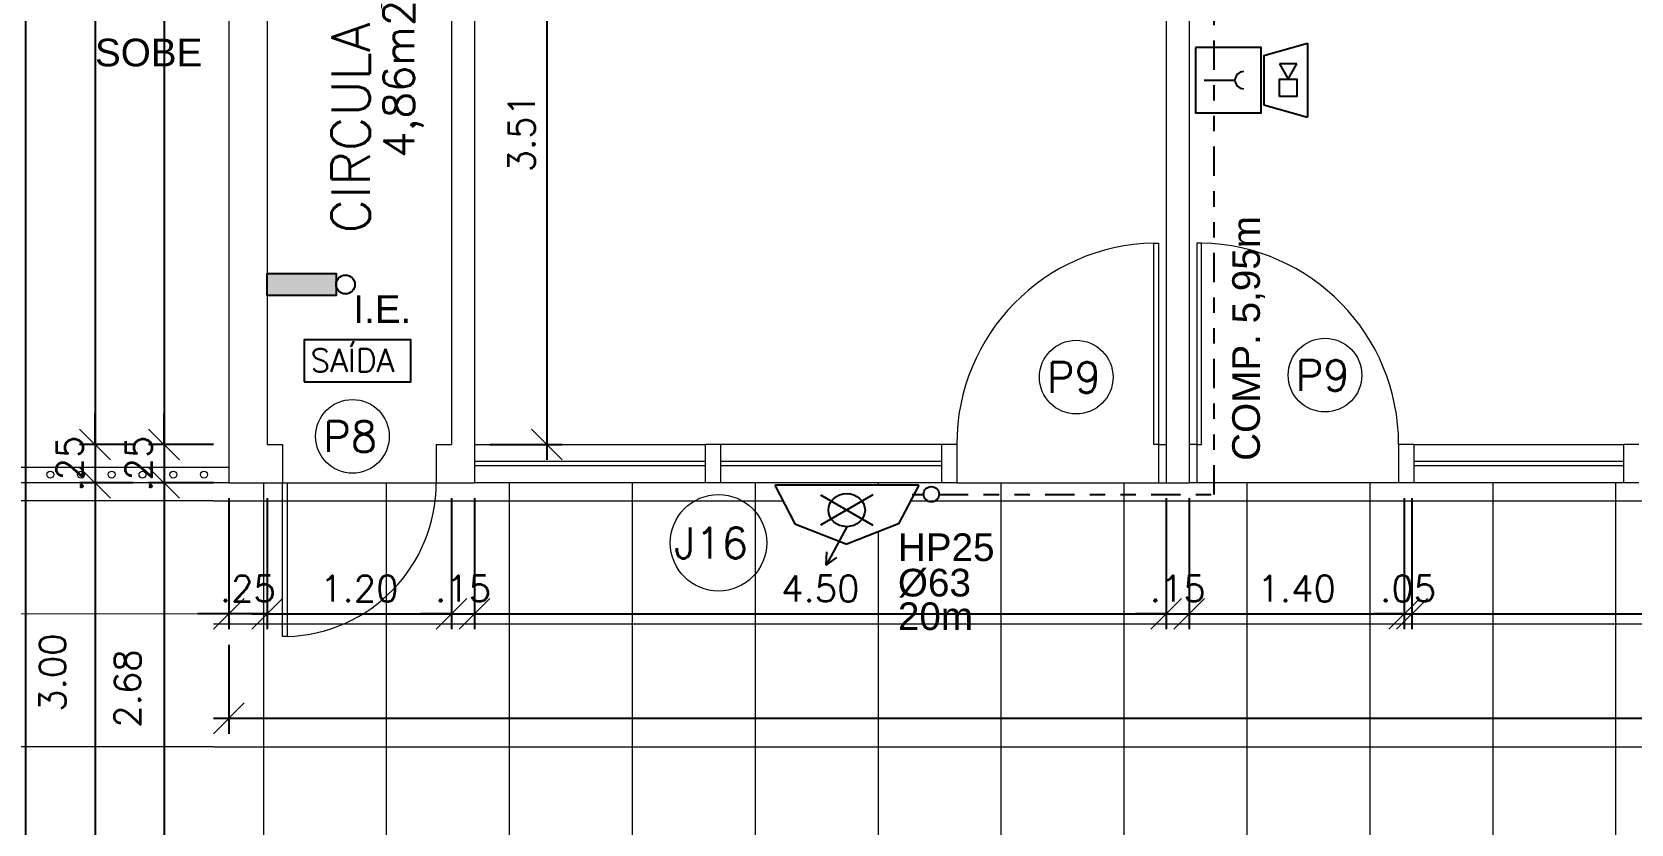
# Model space of a CAD drawing. Header units: millimetres. Extents: x 521 to 1055, y 261 to 520.
# Drawn here: x 530.49 to 540.9, y 487.5 to 492.65 of the extents above; entities that cross this region are included whole.
import ezdxf
from ezdxf.enums import TextEntityAlignment as Align

# ---------------------------------------------------------------- set-up
doc = ezdxf.new("R2010")
doc.units = ezdxf.units.MM
doc.linetypes.add('CONTINU', pattern=[0])
doc.linetypes.add('DIVIDE2', pattern=[15.875, 6.35, -3.175, 0, -3.175, 0, -3.175])
doc.layers.add('0.1', color=8, linetype='Continuous', lineweight=13)
doc.layers.add('ppci', color=8, linetype='Continuous')
doc.styles.add('ROMANS', font='romans')
doc.styles.get("Standard").update_dxf_attribs({"font": 'romans.shx'})
doc.styles.add('STYLE1', font='sanss___.ttf')
doc.dimstyles.new('Fares Eng - 50', dxfattribs={"dimscale": 2, "dimtxt": 0.085, "dimasz": 0.1, "dimexe": 0.05, "dimexo": 0.05, "dimgap": 0.04, "dimtad": 1, "dimzin": 4, "dimdsep": 46, "dimtxsty": 'ROMANS', "dimblk1": 'OBLIQUE', "dimblk2": 'OBLIQUE', "dimsah": 1, "dimcen": 0.05, "dimdle": 0.05, "dimclrd": 8, "dimclre": 8, "dimclrt": 8, "dimaunit": 1, "dimadec": 0, "dimazin": 0, "dimtfac": 1, "dimtix": 1, "dimtmove": 2, "dimatfit": 0, "dimldrblk": 'OPEN90', "dimfxl": 1, "dimtolj": 1, "dimtzin": 0, "dimarcsym": 0})

# ---------------------------------------------------------------- blocks, each defined once
blk = doc.blocks.new('ÁREA')
for p in [(0.00005, 0.003762), (0, 0)]:
    blk.add_attdef('COMPARTIMENTO', text='', height=0.0025).set_placement(p, align=Align.CENTER)
at = {"color": 1}
for p in [(-0.00005, -0.003762), (-0.000099, -0.007523)]:
    blk.add_attdef('ÁREA', text='', height=0.002, dxfattribs=at).set_placement(p, align=Align.CENTER)
blk = doc.blocks.new('_OBLIQUE')
at = {"color": 0, "linetype": 'ByBlock'}
blk.add_line((-0.5, -0.5), (0.5, 0.5), dxfattribs=at)
blk = doc.blocks.new('*D2536')
at = {"layer": '0.1', "color": 8, "linetype": 'CONTINU', "lineweight": -2, "transparency": 16777216}
for p, q in [((532.023, 489.617), (532.023, 488.764)), ((533.223, 489.617), (533.223, 488.764)), ((531.923, 488.864), (533.323, 488.864))]:
    blk.add_line(p, q, dxfattribs=at)
at = {"layer": 'DEFPOINTS', "color": 0, "linetype": 'CONTINU', "lineweight": -2, "transparency": 16777216}
for p in [(532.023, 489.717), (533.223, 489.717), (533.223, 488.864)]:
    blk.add_point(p, dxfattribs=at)
at = {"layer": '0.1', "color": 8, "linetype": 'CONTINU', "lineweight": -2, "transparency": 16777216, "xscale": 0.2, "yscale": 0.2, "zscale": 0.2, "rotation": 180}
blk.add_blockref('_OBLIQUE', (532.023, 488.864), dxfattribs=at)
at = {"layer": '0.1', "color": 8, "linetype": 'CONTINU', "lineweight": -2, "transparency": 16777216, "xscale": 0.2, "yscale": 0.2, "zscale": 0.2}
blk.add_blockref('_OBLIQUE', (533.223, 488.864), dxfattribs=at)
at = {"layer": '0.1', "color": 8, "linetype": 'CONTINU', "transparency": 16777216, "insert": (532.623, 489.029), "char_height": 0.17, "attachment_point": 5, "style": 'ROMANS'}
blk.add_mtext('\\A1;1.20', dxfattribs=at)
blk = doc.blocks.new('_Open90')
at = {"color": 0, "linetype": 'ByBlock', "lineweight": -2}
for p, q in [((0, 0), (-1, 0)), ((-0.5, 0.5), (0, 0)), ((0, 0), (-0.5, -0.5))]:
    blk.add_line(p, q, dxfattribs=at)
blk = doc.blocks.new('*D2740')
at = {"layer": '0.1', "color": 8, "linetype": 'CONTINU', "lineweight": -2, "transparency": 16777216}
for p, q in [((531.773, 489.617), (531.773, 488.764)), ((532.023, 489.617), (532.023, 488.764)), ((531.773, 488.864), (531.573, 488.864)), ((532.023, 488.864), (531.773, 488.864)), ((532.023, 488.864), (532.223, 488.864))]:
    blk.add_line(p, q, dxfattribs=at)
at = {"layer": 'DEFPOINTS', "color": 0, "linetype": 'CONTINU', "lineweight": -2, "transparency": 16777216}
for p in [(531.773, 489.717), (532.023, 489.717), (531.773, 488.864)]:
    blk.add_point(p, dxfattribs=at)
at = {"layer": '0.1', "color": 8, "linetype": 'CONTINU', "lineweight": -2, "transparency": 16777216, "xscale": 0.2, "yscale": 0.2, "zscale": 0.2}
blk.add_blockref('_OBLIQUE', (531.773, 488.864), dxfattribs=at)
at = {"layer": '0.1', "color": 8, "linetype": 'CONTINU', "lineweight": -2, "transparency": 16777216, "xscale": 0.2, "yscale": 0.2, "zscale": 0.2, "rotation": 180}
blk.add_blockref('_OBLIQUE', (532.023, 488.864), dxfattribs=at)
at = {"layer": '0.1', "color": 8, "linetype": 'CONTINU', "transparency": 16777216, "insert": (531.898, 489.029), "char_height": 0.17, "attachment_point": 5, "style": 'ROMANS'}
blk.add_mtext('\\A1;.25', dxfattribs=at)
blk = doc.blocks.new('*D2741')
at = {"layer": '0.1', "color": 8, "linetype": 'CONTINU', "lineweight": -2, "transparency": 16777216}
for p, q in [((533.223, 489.617), (533.223, 488.764)), ((533.373, 489.617), (533.373, 488.764)), ((533.223, 488.864), (533.023, 488.864)), ((533.223, 488.864), (533.373, 488.864)), ((533.373, 488.864), (533.573, 488.864))]:
    blk.add_line(p, q, dxfattribs=at)
at = {"layer": 'DEFPOINTS', "color": 0, "linetype": 'CONTINU', "lineweight": -2, "transparency": 16777216}
for p in [(533.223, 489.717), (533.373, 489.717), (533.373, 488.864)]:
    blk.add_point(p, dxfattribs=at)
at = {"layer": '0.1', "color": 8, "linetype": 'CONTINU', "lineweight": -2, "transparency": 16777216, "xscale": 0.2, "yscale": 0.2, "zscale": 0.2}
blk.add_blockref('_OBLIQUE', (533.223, 488.864), dxfattribs=at)
at = {"layer": '0.1', "color": 8, "linetype": 'CONTINU', "lineweight": -2, "transparency": 16777216, "xscale": 0.2, "yscale": 0.2, "zscale": 0.2, "rotation": 180}
blk.add_blockref('_OBLIQUE', (533.373, 488.864), dxfattribs=at)
at = {"layer": '0.1', "color": 8, "linetype": 'CONTINU', "transparency": 16777216, "insert": (533.298, 489.029), "char_height": 0.17, "attachment_point": 5, "style": 'ROMANS'}
blk.add_mtext('\\A1;.15', dxfattribs=at)
blk = doc.blocks.new('*D2742')
at = {"layer": '0.1', "color": 8, "linetype": 'CONTINU', "lineweight": -2, "transparency": 16777216}
for p, q in [((533.373, 489.617), (533.373, 488.764)), ((537.873, 489.617), (537.873, 488.764)), ((533.273, 488.864), (537.973, 488.864))]:
    blk.add_line(p, q, dxfattribs=at)
at = {"layer": 'DEFPOINTS', "color": 0, "linetype": 'CONTINU', "lineweight": -2, "transparency": 16777216}
for p in [(533.373, 489.717), (537.873, 489.717), (537.873, 488.864)]:
    blk.add_point(p, dxfattribs=at)
at = {"layer": '0.1', "color": 8, "linetype": 'CONTINU', "lineweight": -2, "transparency": 16777216, "xscale": 0.2, "yscale": 0.2, "zscale": 0.2, "rotation": 180}
blk.add_blockref('_OBLIQUE', (533.373, 488.864), dxfattribs=at)
at = {"layer": '0.1', "color": 8, "linetype": 'CONTINU', "lineweight": -2, "transparency": 16777216, "xscale": 0.2, "yscale": 0.2, "zscale": 0.2}
blk.add_blockref('_OBLIQUE', (537.873, 488.864), dxfattribs=at)
at = {"layer": '0.1', "color": 8, "linetype": 'CONTINU', "transparency": 16777216, "insert": (535.623, 489.029), "char_height": 0.17, "attachment_point": 5, "style": 'ROMANS'}
blk.add_mtext('\\A1;4.50', dxfattribs=at)
blk = doc.blocks.new('*D2743')
at = {"layer": '0.1', "color": 8, "linetype": 'CONTINU', "lineweight": -2, "transparency": 16777216}
for p, q in [((537.873, 489.617), (537.873, 488.764)), ((538.023, 489.617), (538.023, 488.764)), ((537.873, 488.864), (537.673, 488.864)), ((537.873, 488.864), (538.023, 488.864)), ((538.023, 488.864), (538.223, 488.864))]:
    blk.add_line(p, q, dxfattribs=at)
at = {"layer": 'DEFPOINTS', "color": 0, "linetype": 'CONTINU', "lineweight": -2, "transparency": 16777216}
for p in [(537.873, 489.717), (538.023, 489.717), (538.023, 488.864)]:
    blk.add_point(p, dxfattribs=at)
at = {"layer": '0.1', "color": 8, "linetype": 'CONTINU', "lineweight": -2, "transparency": 16777216, "xscale": 0.2, "yscale": 0.2, "zscale": 0.2}
blk.add_blockref('_OBLIQUE', (537.873, 488.864), dxfattribs=at)
at = {"layer": '0.1', "color": 8, "linetype": 'CONTINU', "lineweight": -2, "transparency": 16777216, "xscale": 0.2, "yscale": 0.2, "zscale": 0.2, "rotation": 180}
blk.add_blockref('_OBLIQUE', (538.023, 488.864), dxfattribs=at)
at = {"layer": '0.1', "color": 8, "linetype": 'CONTINU', "transparency": 16777216, "insert": (537.948, 489.029), "char_height": 0.17, "attachment_point": 5, "style": 'ROMANS'}
blk.add_mtext('\\A1;.15', dxfattribs=at)
blk = doc.blocks.new('*D2744')
at = {"layer": '0.1', "color": 8, "linetype": 'CONTINU', "lineweight": -2, "transparency": 16777216}
for p, q in [((538.023, 489.617), (538.023, 488.764)), ((539.423, 489.617), (539.423, 488.764)), ((537.923, 488.864), (539.523, 488.864))]:
    blk.add_line(p, q, dxfattribs=at)
at = {"layer": 'DEFPOINTS', "color": 0, "linetype": 'CONTINU', "lineweight": -2, "transparency": 16777216}
for p in [(538.023, 489.717), (539.423, 489.717), (539.423, 488.864)]:
    blk.add_point(p, dxfattribs=at)
at = {"layer": '0.1', "color": 8, "linetype": 'CONTINU', "lineweight": -2, "transparency": 16777216, "xscale": 0.2, "yscale": 0.2, "zscale": 0.2, "rotation": 180}
blk.add_blockref('_OBLIQUE', (538.023, 488.864), dxfattribs=at)
at = {"layer": '0.1', "color": 8, "linetype": 'CONTINU', "lineweight": -2, "transparency": 16777216, "xscale": 0.2, "yscale": 0.2, "zscale": 0.2}
blk.add_blockref('_OBLIQUE', (539.423, 488.864), dxfattribs=at)
at = {"layer": '0.1', "color": 8, "linetype": 'CONTINU', "transparency": 16777216, "insert": (538.723, 489.029), "char_height": 0.17, "attachment_point": 5, "style": 'ROMANS'}
blk.add_mtext('\\A1;1.40', dxfattribs=at)
blk = doc.blocks.new('*D2537')
at = {"layer": '0.1', "color": 8, "linetype": 'CONTINU', "lineweight": -2, "transparency": 16777216}
for p, q in [((539.423, 489.617), (539.423, 488.764)), ((539.473, 489.617), (539.473, 488.764)), ((539.423, 488.864), (539.223, 488.864)), ((539.423, 488.864), (539.473, 488.864)), ((539.473, 488.864), (539.673, 488.864))]:
    blk.add_line(p, q, dxfattribs=at)
at = {"layer": 'DEFPOINTS', "color": 0, "linetype": 'CONTINU', "lineweight": -2, "transparency": 16777216}
for p in [(539.423, 489.717), (539.473, 489.717), (539.473, 488.864)]:
    blk.add_point(p, dxfattribs=at)
at = {"layer": '0.1', "color": 8, "linetype": 'CONTINU', "lineweight": -2, "transparency": 16777216, "xscale": 0.2, "yscale": 0.2, "zscale": 0.2}
blk.add_blockref('_OBLIQUE', (539.423, 488.864), dxfattribs=at)
at = {"layer": '0.1', "color": 8, "linetype": 'CONTINU', "lineweight": -2, "transparency": 16777216, "xscale": 0.2, "yscale": 0.2, "zscale": 0.2, "rotation": 180}
blk.add_blockref('_OBLIQUE', (539.473, 488.864), dxfattribs=at)
at = {"layer": '0.1', "color": 8, "linetype": 'CONTINU', "transparency": 16777216, "insert": (539.448, 489.029), "char_height": 0.17, "attachment_point": 5, "style": 'ROMANS'}
blk.add_mtext('\\A1;.05', dxfattribs=at)
blk = doc.blocks.new('*D2745')
at = {"layer": '0.1', "color": 8, "linetype": 'CONTINU', "lineweight": -2, "transparency": 16777216}
for p, q in [((539.473, 489.617), (539.473, 488.764)), ((543.773, 489.617), (543.773, 488.764)), ((539.373, 488.864), (543.873, 488.864))]:
    blk.add_line(p, q, dxfattribs=at)
at = {"layer": 'DEFPOINTS', "color": 0, "linetype": 'CONTINU', "lineweight": -2, "transparency": 16777216}
for p in [(539.473, 489.717), (543.773, 489.717), (543.773, 488.864)]:
    blk.add_point(p, dxfattribs=at)
at = {"layer": '0.1', "color": 8, "linetype": 'CONTINU', "lineweight": -2, "transparency": 16777216, "xscale": 0.2, "yscale": 0.2, "zscale": 0.2, "rotation": 180}
blk.add_blockref('_OBLIQUE', (539.473, 488.864), dxfattribs=at)
at = {"layer": '0.1', "color": 8, "linetype": 'CONTINU', "lineweight": -2, "transparency": 16777216, "xscale": 0.2, "yscale": 0.2, "zscale": 0.2}
blk.add_blockref('_OBLIQUE', (543.773, 488.864), dxfattribs=at)
at = {"layer": '0.1', "color": 8, "linetype": 'CONTINU', "transparency": 16777216, "insert": (541.623, 489.029), "char_height": 0.17, "attachment_point": 5, "style": 'ROMANS'}
blk.add_mtext('\\A1;4.30', dxfattribs=at)
blk = doc.blocks.new('*D2760')
at = {"layer": '0.1', "color": 8, "linetype": 'CONTINU', "lineweight": -2, "transparency": 16777216}
for p, q in [((533.844, 494.117), (533.844, 489.867)), ((533.473, 494.017), (533.944, 494.017)), ((533.473, 489.967), (533.944, 489.967))]:
    blk.add_line(p, q, dxfattribs=at)
at = {"layer": 'DEFPOINTS', "color": 0, "linetype": 'CONTINU', "lineweight": -2, "transparency": 16777216}
for p in [(533.373, 494.017), (533.373, 489.967), (533.844, 489.967)]:
    blk.add_point(p, dxfattribs=at)
at = {"layer": '0.1', "color": 8, "linetype": 'CONTINU', "lineweight": -2, "transparency": 16777216, "xscale": 0.2, "yscale": 0.2, "zscale": 0.2}
for p, rotation in [((533.844, 494.017), 90), ((533.844, 489.967), 270)]:
    blk.add_blockref('_OBLIQUE', p, dxfattribs=dict(at, rotation=rotation))
at = {"layer": '0.1', "color": 8, "linetype": 'CONTINU', "transparency": 16777216, "insert": (533.679, 491.992), "char_height": 0.17, "attachment_point": 5, "rotation": 90, "style": 'ROMANS'}
blk.add_mtext('\\A1;3.51', dxfattribs=at)
blk = doc.blocks.new('*D2552')
at = {"layer": '0.1', "color": 8, "linetype": 'CONTINU', "lineweight": -2, "transparency": 16777216}
for p, q in [((531.773, 488.664), (531.773, 488.085)), ((585.523, 488.564), (585.523, 488.085)), ((585.623, 488.185), (531.673, 488.185))]:
    blk.add_line(p, q, dxfattribs=at)
at = {"layer": 'DEFPOINTS', "color": 0, "linetype": 'CONTINU', "lineweight": -2, "transparency": 16777216}
for p in [(531.773, 488.764), (585.523, 488.664), (531.773, 488.185)]:
    blk.add_point(p, dxfattribs=at)
at = {"layer": '0.1', "color": 8, "linetype": 'CONTINU', "lineweight": -2, "transparency": 16777216, "xscale": 0.2, "yscale": 0.2, "zscale": 0.2, "rotation": 180}
blk.add_blockref('_OBLIQUE', (531.773, 488.185), dxfattribs=at)
at = {"layer": '0.1', "color": 8, "linetype": 'CONTINU', "lineweight": -2, "transparency": 16777216, "xscale": 0.2, "yscale": 0.2, "zscale": 0.2}
blk.add_blockref('_OBLIQUE', (585.523, 488.185), dxfattribs=at)
at = {"layer": '0.1', "color": 8, "linetype": 'CONTINU', "transparency": 16777216, "insert": (558.648, 488.35), "char_height": 0.17, "attachment_point": 5, "style": 'ROMANS'}
blk.add_mtext('\\A1;53.75', dxfattribs=at)
blk = doc.blocks.new('*D2570')
at = {"layer": '0.1', "color": 8, "linetype": 'CONTINU', "lineweight": -2, "transparency": 16777216}
for p, q in [((531.352, 498.067), (531.352, 489.867)), ((531.673, 497.967), (531.252, 497.967)), ((531.673, 489.967), (531.252, 489.967))]:
    blk.add_line(p, q, dxfattribs=at)
at = {"layer": 'DEFPOINTS', "color": 0, "linetype": 'CONTINU', "lineweight": -2, "transparency": 16777216}
for p in [(531.773, 497.967), (531.352, 489.967), (531.773, 489.967)]:
    blk.add_point(p, dxfattribs=at)
at = {"layer": '0.1', "color": 8, "linetype": 'CONTINU', "lineweight": -2, "transparency": 16777216, "xscale": 0.2, "yscale": 0.2, "zscale": 0.2}
for p, rotation in [((531.352, 497.967), 90), ((531.352, 489.967), 270)]:
    blk.add_blockref('_OBLIQUE', p, dxfattribs=dict(at, rotation=rotation))
at = {"layer": '0.1', "color": 8, "linetype": 'CONTINU', "transparency": 16777216, "insert": (531.187, 493.967), "char_height": 0.17, "attachment_point": 5, "rotation": 90, "style": 'ROMANS'}
blk.add_mtext('\\A1;8.00', dxfattribs=at)
blk = doc.blocks.new('*D2571')
at = {"layer": '0.1', "color": 8, "linetype": 'CONTINU', "lineweight": -2, "transparency": 16777216}
for p, q in [((531.352, 489.967), (531.352, 490.167)), ((531.673, 489.967), (531.252, 489.967)), ((531.352, 489.967), (531.352, 489.717)), ((531.673, 489.717), (531.252, 489.717)), ((531.352, 489.717), (531.352, 489.517))]:
    blk.add_line(p, q, dxfattribs=at)
at = {"layer": 'DEFPOINTS', "color": 0, "linetype": 'CONTINU', "lineweight": -2, "transparency": 16777216}
for p in [(531.773, 489.967), (531.352, 489.717), (531.773, 489.717)]:
    blk.add_point(p, dxfattribs=at)
at = {"layer": '0.1', "color": 8, "linetype": 'CONTINU', "lineweight": -2, "transparency": 16777216, "xscale": 0.2, "yscale": 0.2, "zscale": 0.2}
for p, rotation in [((531.352, 489.967), 270), ((531.352, 489.717), 90)]:
    blk.add_blockref('_OBLIQUE', p, dxfattribs=dict(at, rotation=rotation))
at = {"layer": '0.1', "color": 8, "linetype": 'CONTINU', "transparency": 16777216, "insert": (531.187, 489.842), "char_height": 0.17, "attachment_point": 5, "rotation": 90, "style": 'ROMANS'}
blk.add_mtext('\\A1;.25', dxfattribs=at)
blk = doc.blocks.new('*D2572')
at = {"layer": '0.1', "color": 8, "linetype": 'CONTINU', "lineweight": -2, "transparency": 16777216}
for p, q in [((531.352, 489.817), (531.352, 486.942)), ((531.573, 489.717), (531.252, 489.717)), ((531.573, 487.042), (531.252, 487.042))]:
    blk.add_line(p, q, dxfattribs=at)
at = {"layer": 'DEFPOINTS', "color": 0, "linetype": 'CONTINU', "lineweight": -2, "transparency": 16777216}
for p in [(531.673, 489.717), (531.352, 487.042), (531.673, 487.042)]:
    blk.add_point(p, dxfattribs=at)
at = {"layer": '0.1', "color": 8, "linetype": 'CONTINU', "lineweight": -2, "transparency": 16777216, "xscale": 0.2, "yscale": 0.2, "zscale": 0.2}
for p, rotation in [((531.352, 489.717), 90), ((531.352, 487.042), 270)]:
    blk.add_blockref('_OBLIQUE', p, dxfattribs=dict(at, rotation=rotation))
at = {"layer": '0.1', "color": 8, "linetype": 'CONTINU', "transparency": 16777216, "insert": (531.115, 488.379), "char_height": 0.17, "attachment_point": 5, "rotation": 90, "style": 'ROMANS'}
blk.add_mtext('\\A1;2.68', dxfattribs=at)
blk = doc.blocks.new('*D2577')
at = {"layer": '0.1', "color": 8, "linetype": 'CONTINU', "lineweight": -2, "transparency": 16777216}
for p, q in [((530.903, 499.617), (530.903, 489.867)), ((531.152, 499.517), (530.803, 499.517)), ((531.152, 489.967), (530.803, 489.967))]:
    blk.add_line(p, q, dxfattribs=at)
at = {"layer": 'DEFPOINTS', "color": 0, "linetype": 'CONTINU', "lineweight": -2, "transparency": 16777216}
for p in [(531.252, 499.517), (530.903, 489.967), (531.252, 489.967)]:
    blk.add_point(p, dxfattribs=at)
at = {"layer": '0.1', "color": 8, "linetype": 'CONTINU', "lineweight": -2, "transparency": 16777216, "xscale": 0.2, "yscale": 0.2, "zscale": 0.2}
for p, rotation in [((530.903, 499.517), 90), ((530.903, 489.967), 270)]:
    blk.add_blockref('_OBLIQUE', p, dxfattribs=dict(at, rotation=rotation))
at = {"layer": '0.1', "color": 8, "linetype": 'CONTINU', "transparency": 16777216, "insert": (530.738, 494.742), "char_height": 0.17, "attachment_point": 5, "rotation": 90, "style": 'ROMANS'}
blk.add_mtext('\\A1;9.55', dxfattribs=at)
blk = doc.blocks.new('*D2578')
at = {"layer": '0.1', "color": 8, "linetype": 'CONTINU', "lineweight": -2, "transparency": 16777216}
for p, q in [((530.903, 489.967), (530.903, 490.167)), ((531.152, 489.967), (530.803, 489.967)), ((530.903, 489.967), (530.903, 489.717)), ((531.152, 489.717), (530.803, 489.717)), ((530.903, 489.717), (530.903, 489.517))]:
    blk.add_line(p, q, dxfattribs=at)
at = {"layer": 'DEFPOINTS', "color": 0, "linetype": 'CONTINU', "lineweight": -2, "transparency": 16777216}
for p in [(531.252, 489.967), (530.903, 489.717), (531.252, 489.717)]:
    blk.add_point(p, dxfattribs=at)
at = {"layer": '0.1', "color": 8, "linetype": 'CONTINU', "lineweight": -2, "transparency": 16777216, "xscale": 0.2, "yscale": 0.2, "zscale": 0.2}
for p, rotation in [((530.903, 489.967), 270), ((530.903, 489.717), 90)]:
    blk.add_blockref('_OBLIQUE', p, dxfattribs=dict(at, rotation=rotation))
at = {"layer": '0.1', "color": 8, "linetype": 'CONTINU', "transparency": 16777216, "insert": (530.738, 489.842), "char_height": 0.17, "attachment_point": 5, "rotation": 90, "style": 'ROMANS'}
blk.add_mtext('\\A1;.25', dxfattribs=at)
blk = doc.blocks.new('*D2579')
at = {"layer": '0.1', "color": 8, "linetype": 'CONTINU', "lineweight": -2, "transparency": 16777216}
for p, q in [((530.903, 489.817), (530.903, 486.617)), ((531.152, 489.717), (530.803, 489.717)), ((531.152, 486.717), (530.803, 486.717))]:
    blk.add_line(p, q, dxfattribs=at)
at = {"layer": 'DEFPOINTS', "color": 0, "linetype": 'CONTINU', "lineweight": -2, "transparency": 16777216}
for p in [(531.252, 489.717), (530.903, 486.717), (531.252, 486.717)]:
    blk.add_point(p, dxfattribs=at)
at = {"layer": '0.1', "color": 8, "linetype": 'CONTINU', "lineweight": -2, "transparency": 16777216, "xscale": 0.2, "yscale": 0.2, "zscale": 0.2}
for p, rotation in [((530.903, 489.717), 90), ((530.903, 486.717), 270)]:
    blk.add_blockref('_OBLIQUE', p, dxfattribs=dict(at, rotation=rotation))
at = {"layer": '0.1', "color": 8, "linetype": 'CONTINU', "transparency": 16777216, "insert": (530.627, 488.483), "char_height": 0.17, "attachment_point": 5, "rotation": 90, "style": 'ROMANS'}
blk.add_mtext('\\A1;3.00', dxfattribs=at)
blk = doc.blocks.new('*D2580')
at = {"layer": '0.1', "color": 8, "linetype": 'CONTINU', "lineweight": -2, "transparency": 16777216}
for p, q in [((530.453, 486.617), (530.453, 504.817)), ((530.703, 504.717), (530.353, 504.717)), ((530.703, 486.717), (530.353, 486.717))]:
    blk.add_line(p, q, dxfattribs=at)
at = {"layer": 'DEFPOINTS', "color": 0, "linetype": 'CONTINU', "lineweight": -2, "transparency": 16777216}
for p in [(530.453, 504.717), (530.803, 504.717), (530.803, 486.717)]:
    blk.add_point(p, dxfattribs=at)
at = {"layer": '0.1', "color": 8, "linetype": 'CONTINU', "lineweight": -2, "transparency": 16777216, "xscale": 0.2, "yscale": 0.2, "zscale": 0.2}
for p, rotation in [((530.453, 504.717), 90), ((530.453, 486.717), 270)]:
    blk.add_blockref('_OBLIQUE', p, dxfattribs=dict(at, rotation=rotation))
at = {"layer": '0.1', "color": 8, "linetype": 'CONTINU', "transparency": 16777216, "insert": (530.288, 495.717), "char_height": 0.17, "attachment_point": 5, "rotation": 90, "style": 'ROMANS'}
blk.add_mtext('\\A1;18.00', dxfattribs=at)

msp = doc.modelspace()

# ---------------------------------------------------------------- hatches: boundary and pattern name
at = {"layer": '0.1', "linetype": 'CONTINU'}
h = msp.add_hatch(dxfattribs=at)
h.set_pattern_fill('_USER', color=8, scale=0.8, style=0, double=1, pattern_type=0)
h.set_pattern_definition([(0, (0, 0), (0, 0.8), []), (90, (0, 0), (-0.8, 5e-17), [])])
h.paths.add_polyline_path([(554.66741, 489.71692), (554.32327, 489.71692), (554.22327, 489.71692), (551.62327, 489.71692), (551.52327, 489.71692), (550.27327, 489.71692), (550.02327, 489.71692), (549.97327, 489.71692), (549.72327, 489.71692), (548.37077, 489.71692), (548.22077, 489.71692), (546.84827, 489.71692), (546.74827, 489.71692), (545.38577, 489.71692), (545.28577, 489.71692), (543.92327, 489.71692), (543.77327, 489.71692), (542.41077, 489.71692), (542.31077, 489.71692), (540.94827, 489.71692), (540.84827, 489.71692), (539.48577, 489.71692), (539.38577, 489.71692), (538.07327, 489.71692), (538.02327, 489.71692), (537.87327, 489.71692), (537.82327, 489.71692), (536.51077, 489.71692), (536.41077, 489.71692), (534.97327, 489.71692), (534.87327, 489.71692), (533.37327, 489.71692), (533.12327, 489.71692), (532.12327, 489.71692), (531.77327, 489.71692), (531.67327, 489.71692), (531.67327, 486.71692), (554.66741, 486.71692)])
h.paths.add_polyline_path([(544.07327, 487.04192, -1), (543.72327, 487.04192, -1)], flags=16)
h.paths.add_polyline_path([(542.20538, 489.32695, -1), (542.68467, 489.32695, -1)], flags=16)
h.paths.add_polyline_path([(546.60054, 489.32695, -1), (547.07983, 489.32695, -1)], flags=16)
h.paths.add_polyline_path([(550.07327, 487.04192, -1), (549.72327, 487.04192, -1)], flags=16)
h.paths.add_polyline_path([(538.07327, 487.04192, -1), (537.72327, 487.04192, -1)], flags=16)
h.paths.add_polyline_path([(551.3646, 489.32695, -1), (551.84389, 489.32695, -1)], flags=16)
h.paths.add_polyline_path([(534.64435, 489.32695, -1), (535.12364, 489.32695, -1)], flags=16)
h.paths.add_polyline_path([(532.07327, 487.04192, -1), (531.72327, 487.04192, -1)], flags=16)
h.paths.add_polyline_path([(552.02235, 487.28978), (553.41759, 487.28978), (553.41759, 487.64692), (552.02235, 487.64692)], flags=24)
h.paths.add_polyline_path([(550.7891, 487.61285), (554.6641, 487.61285), (554.6641, 487.98785), (550.7891, 487.98785)], flags=24)
h.paths.add_polyline_path([(532.28279, 489.21367), (532.96375, 489.21367), (532.96375, 488.91367), (532.28279, 488.91367)], flags=24)
h.paths.add_polyline_path([(531.64351, 489.21367), (532.15303, 489.21367), (532.15303, 488.91367), (531.64351, 488.91367)], flags=9)
h.paths.add_polyline_path([(533.04351, 489.21367), (533.55303, 489.21367), (533.55303, 488.91367), (533.04351, 488.91367)], flags=24)
h.paths.add_polyline_path([(535.26851, 489.21367), (535.97803, 489.21367), (535.97803, 488.91367), (535.26851, 488.91367)], flags=24)
h.paths.add_polyline_path([(537.69351, 489.21367), (538.20303, 489.21367), (538.20303, 488.91367), (537.69351, 488.91367)], flags=24)
h.paths.add_polyline_path([(538.38279, 489.21367), (539.06375, 489.21367), (539.06375, 488.91367), (538.38279, 488.91367)], flags=24)
h.paths.add_polyline_path([(539.19351, 489.21367), (539.70303, 489.21367), (539.70303, 488.91367), (539.19351, 488.91367)], flags=24)
h.paths.add_polyline_path([(541.26851, 489.21367), (541.97803, 489.21367), (541.97803, 488.91367), (541.26851, 488.91367)], flags=24)
h.paths.add_polyline_path([(543.59351, 489.21367), (544.10303, 489.21367), (544.10303, 488.91367), (543.59351, 488.91367)], flags=24)
h.paths.add_polyline_path([(545.71726, 489.21367), (546.42678, 489.21367), (546.42678, 488.91367), (545.71726, 488.91367)], flags=24)
h.paths.add_polyline_path([(548.04101, 489.21367), (548.55053, 489.21367), (548.55053, 488.91367), (548.04101, 488.91367)], flags=24)
h.paths.add_polyline_path([(548.70654, 489.21367), (549.3875, 489.21367), (549.3875, 488.91367), (548.70654, 488.91367)], flags=24)
h.paths.add_polyline_path([(549.54351, 489.21367), (550.05303, 489.21367), (550.05303, 488.91367), (549.54351, 488.91367)], flags=24)
h.paths.add_polyline_path([(549.94351, 489.21367), (550.45303, 489.21367), (550.45303, 488.91367), (549.94351, 488.91367)], flags=24)
h.paths.add_polyline_path([(551.91851, 489.21367), (552.62803, 489.21367), (552.62803, 488.91367), (551.91851, 488.91367)], flags=24)
h.paths.add_polyline_path([(554.04351, 489.21367), (554.55303, 489.21367), (554.55303, 488.91367), (554.04351, 488.91367)], flags=24)
h.paths.add_polyline_path([(551.38268, 489.17544), (551.77792, 489.17544), (551.77792, 489.47544), (551.38268, 489.47544)], flags=24)
h.paths.add_polyline_path([(546.61862, 489.17544), (547.01386, 489.17544), (547.01386, 489.47544), (546.61862, 489.47544)], flags=24)
h.paths.add_polyline_path([(542.22347, 489.17544), (542.6187, 489.17544), (542.6187, 489.47544), (542.22347, 489.47544)], flags=24)
h.paths.add_polyline_path([(534.66243, 489.17544), (535.05767, 489.17544), (535.05767, 489.47544), (534.66243, 489.47544)], flags=24)
h.paths.add_polyline_path([(535.32651, 489.70101), (535.4572, 489.45005), (535.79478, 489.31869), (536.13235, 489.45005), (536.26305, 489.70101)], flags=16)
at = {"layer": 'ppci'}
msp.add_hatch(color=10, dxfattribs=at).paths.add_polyline_path([(532.4718, 490.93576), (532.4718, 491.07826), (532.02327, 491.07826), (532.02327, 490.93576)])

# ---------------------------------------------------------------- linework, layer by layer
at = {"layer": '0.1', "color": 7}
for p, q in [((531.77327, 504.71692), (531.77327, 489.71692)), ((532.02327, 499.51692), (532.02327, 489.96692)), ((533.22327, 495.91692), (533.22327, 489.96692)), ((533.37327, 495.76692), (533.37327, 489.71692)), ((537.87327, 495.06692), (537.87327, 489.71692)), ((538.02327, 495.06692), (538.02327, 489.71692)), ((532.02327, 489.96692), (532.12327, 489.96692)), ((532.12327, 489.96692), (532.12327, 489.71692)), ((533.12327, 489.96692), (533.12327, 489.71692)), ((533.12327, 489.96692), (533.22327, 489.96692)), ((537.87327, 489.96692), (537.87327, 489.71692)), ((538.02327, 489.96692), (538.02327, 489.71692)), ((531.77327, 489.71692), (532.12327, 489.71692)), ((533.12327, 489.71692), (533.37327, 489.71692)), ((537.87327, 489.71692), (538.02327, 489.71692))]:
    msp.add_line(p, q, dxfattribs=at)
at = {"layer": '0.1', "color": 8}
for p, q in [((533.37327, 489.96692), (534.87327, 489.96692)), ((534.87327, 489.96692), (534.87327, 489.71692)), ((534.97327, 489.96692), (534.87327, 489.96692)), ((534.97327, 489.96692), (534.97327, 489.71692)), ((536.41077, 489.96692), (534.97327, 489.96692)), ((536.41077, 489.96692), (536.41077, 489.71692)), ((536.51077, 489.96692), (536.41077, 489.96692)), ((536.51077, 489.96692), (536.51077, 489.71692)), ((537.82327, 489.96692), (537.82327, 489.71692)), ((537.82327, 489.96692), (537.87327, 489.96692)), ((538.07327, 489.96692), (538.02327, 489.96692)), ((538.07327, 489.96692), (538.07327, 489.71692)), ((539.38577, 489.96692), (539.38577, 489.71692)), ((539.48577, 489.96692), (539.38577, 489.96692)), ((539.48577, 489.96692), (539.48577, 489.71692)), ((539.48577, 489.96692), (540.84827, 489.96692)), ((540.84827, 489.96692), (540.84827, 489.71692)), ((540.94827, 489.96692), (540.84827, 489.96692)), ((533.37327, 489.85692), (534.87327, 489.85692)), ((534.87327, 489.82692), (533.37327, 489.82692)), ((534.97327, 489.85692), (536.41077, 489.85692)), ((536.41077, 489.82692), (534.97327, 489.82692)), ((539.48577, 489.85692), (540.84827, 489.85692)), ((540.84827, 489.82692), (539.48577, 489.82692)), ((532.12327, 489.71692), (533.12327, 489.71692)), ((534.87327, 489.71692), (533.37327, 489.71692)), ((534.97327, 489.71692), (534.87327, 489.71692)), ((536.41077, 489.71692), (534.97327, 489.71692)), ((536.51077, 489.71692), (536.41077, 489.71692)), ((536.51077, 489.71692), (537.82327, 489.71692)), ((537.82327, 489.71692), (537.87327, 489.71692)), ((538.07327, 489.71692), (538.02327, 489.71692)), ((539.38577, 489.71692), (538.07327, 489.71692)), ((539.48577, 489.71692), (539.38577, 489.71692)), ((540.84827, 489.71692), (539.48577, 489.71692)), ((540.94827, 489.71692), (540.84827, 489.71692))]:
    msp.add_line(p, q, dxfattribs=at)
at = {"layer": '0.1', "color": 8, "linetype": 'CONTINU'}
for p, q in [((531.77327, 489.81692), (529.9626, 489.81618)), ((531.77327, 489.71692), (530.06222, 489.71622)), ((531.67327, 489.6), (530.06206, 489.60053)), ((531.57327, 488.86367), (530.06182, 488.86416)), ((531.67327, 488), (530.06153, 488.00053))]:
    msp.add_line(p, q, dxfattribs=at)
at = {"layer": '0.1', "color": 8}
for points in [[(537.82327, 489.96692), (537.79327, 489.96692), (537.79327, 491.27692), (537.82327, 491.27692)], [(538.07327, 489.96692), (538.10327, 489.96692), (538.10327, 491.27692), (538.07327, 491.27692)], [(532.12327, 489.71692), (532.15327, 489.71692), (532.15327, 488.71692), (532.12327, 488.71692)]]:
    msp.add_lwpolyline(points, close=True, dxfattribs=at)
for centre, radius in [((537.28804, 490.40453), 0.23964), ((538.90684, 490.41751), 0.23964), ((532.57832, 490.01924), 0.23964), ((530.61211, 489.7706), 0.0225), ((530.81211, 489.7706), 0.0225), ((531.01211, 489.7706), 0.0225), ((531.21211, 489.7706), 0.0225), ((531.41211, 489.7706), 0.0225), ((531.61211, 489.7706), 0.0225), ((534.96018, 489.32695), 0.31403)]:
    msp.add_circle(centre, radius, dxfattribs=at)
for centre, radius, start, end in [((537.81937, 489.96858), 1.3086, 91.142848, 180.072639), ((538.07717, 489.96858), 1.3086, 359.927361, 88.857152), ((532.12327, 489.71692), 1, 271.719131, 0)]:
    msp.add_arc(centre, radius, start, end, dxfattribs=at)
at = {"layer": 'ppci', "color": 12, "linetype": 'DIVIDE2', "ltscale": 0.03}
for p, q in [((538.18579, 489.64192), (538.18579, 505.43242)), ((536.39515, 489.64192), (538.18579, 489.64192))]:
    msp.add_line(p, q, dxfattribs=at)
at = {"layer": 'ppci', "color": 10, "linetype": 'Continuous'}
for p, q in [((538.50873, 492.49704), (538.79261, 492.57732)), ((538.50873, 492.49704), (538.50873, 492.17592)), ((538.79261, 492.57732), (538.79261, 492.09564)), ((538.12087, 492.33648), (538.32124, 492.33648)), ((538.50873, 492.17592), (538.79261, 492.09564)), ((536.26305, 489.70101), (535.32651, 489.70101)), ((535.32651, 489.70101), (535.4572, 489.45005)), ((536.26305, 489.70101), (536.13235, 489.45005)), ((535.96524, 489.63811), (535.62419, 489.4412)), ((535.62469, 489.63789), (535.96515, 489.44132)), ((536.22047, 489.64192), (536.29516, 489.64192)), ((535.4572, 489.45005), (535.79478, 489.31869)), ((535.79478, 489.43183), (535.66184, 489.18218)), ((536.13235, 489.45005), (535.79478, 489.31869)), ((535.66184, 489.18218), (535.66483, 489.26755)), ((535.66184, 489.18218), (535.73101, 489.23231))]:
    msp.add_line(p, q, dxfattribs=at)
at = {"layer": 'ppci', "color": 10}
for p, q in [((538.61149, 492.44352), (538.66784, 492.34223)), ((538.7242, 492.44352), (538.61149, 492.44352)), ((538.66784, 492.34223), (538.7242, 492.44352))]:
    msp.add_line(p, q, dxfattribs=at)
at = {"layer": 'ppci', "color": 10, "linetype": 'Continuous'}
msp.add_lwpolyline([(538.06494, 492.54995), (538.06494, 492.12301), (538.49188, 492.12301), (538.49188, 492.54995)], close=True, dxfattribs=at)
at = {"layer": 'ppci', "color": 10}
for points in [[(538.61149, 492.22944), (538.61149, 492.34223), (538.7242, 492.34223), (538.7242, 492.22944)], [(532.02327, 490.93576), (532.02327, 491.07826), (532.4718, 491.07826), (532.4718, 490.93576)]]:
    msp.add_lwpolyline(points, close=True, dxfattribs=at)
at = {"layer": 'ppci', "color": 10, "linetype": 'CONTINU'}
msp.add_lwpolyline([(532.26384, 490.37349), (532.95786, 490.37349), (532.95786, 490.64831), (532.26384, 490.64831)], close=True, dxfattribs=at)
at = {"layer": 'ppci', "color": 10}
msp.add_circle((532.53297, 491.00701), 0.06117, dxfattribs=at)
at = {"layer": 'ppci', "color": 10, "linetype": 'Continuous'}
msp.add_circle((536.34516, 489.64255), 0.05, dxfattribs=at)
msp.add_arc((538.37693, 492.33648), 0.05569, 90, 270, dxfattribs=at)
msp.add_ellipse((535.79478, 489.53969), major_axis=(0.1189, 0), ratio=0.90709532, dxfattribs=at)

# ---------------------------------------------------------------- block references
at = {"layer": '0.1', "color": 8}
ref = msp.add_blockref('ÁREA', (532.69218, 492.35182), dxfattribs=dict(at, xscale=133.3333333333333, yscale=133.3333333333333, zscale=133.3333333333333, rotation=90))
ref.add_attrib('COMPARTIMENTO', 'CIRCULAÇÃO', dxfattribs={"layer": '0', "color": 3, "height": 0.25, "rotation": 90}).set_placement((532.69218, 492.35182), align=Align.CENTER)
ref.add_attrib('ÁREA', '4,86m2', dxfattribs={"layer": '0', "color": 1, "height": 0.2, "rotation": 90}).set_placement((532.98013, 492.34519), align=Align.CENTER)

# ---------------------------------------------------------------- texts
for s, p in [('P9', (538.71623, 490.316)), ('P9', (537.09743, 490.30301)), ('P8', (532.38772, 489.91772)), ('J16', (534.67227, 489.22544))]:
    msp.add_text(s, height=0.2, dxfattribs=at).set_placement(p)
at = {"layer": 'ppci', "color": 10, "style": 'STYLE1'}
for s, p in [('SOBE', (530.90281, 492.42621)), ('I.E.', (532.58387, 490.75752)), ('HP25', (536.12766, 489.20803)), ('Ø63', (536.12766, 488.97776)), ('20m', (536.12766, 488.75931))]:
    msp.add_text(s, height=0.18, dxfattribs=at).set_placement(p)
msp.add_text('COMP. 5,95m', height=0.18, rotation=90, dxfattribs=at).set_placement((538.48305, 489.86017))
at = {"layer": 'ppci', "color": 10, "text_generation_flag": 6}
msp.add_text('SAÍDA', height=0.15, rotation=180, dxfattribs=at).set_placement((532.30495, 490.43835))

# ---------------------------------------------------------------- dimensions: what is measured, and where the dimension line sits
at = {"layer": '0.1', "color": 8, "linetype": 'CONTINU'}
for base, p1, p2, picture, middle in [((530.45346, 504.71692), (530.8027, 486.71692), (530.8027, 504.71692), '*D2580', (530.28846, 495.71692)), ((530.9027, 489.96692), (531.25194, 499.51692), (531.25194, 489.96692), '*D2577', (530.7377, 494.74192)), ((531.35194, 489.96692), (531.77327, 497.96692), (531.77327, 489.96692), '*D2570', (531.18694, 493.96692)), ((530.9027, 489.71692), (531.25194, 489.96692), (531.25194, 489.71692), '*D2578', (530.7377, 489.84192)), ((531.35194, 489.71692), (531.77327, 489.96692), (531.77327, 489.71692), '*D2571', (531.18694, 489.84192))]:
    dim = msp.add_linear_dim(base=base, p1=p1, p2=p2, angle=90, dimstyle='Fares Eng - 50', dxfattribs=at)
    dim.commit()
    dim.dimension.update_dxf_attribs({"geometry": picture, "text_midpoint": middle})
dim = msp.add_linear_dim(base=(533.84381, 489.96692), p1=(533.37327, 494.01692), p2=(533.37327, 489.96692), angle=90, text='3.51', dimstyle='Fares Eng - 50', dxfattribs=at)
dim.commit()
dim.dimension.update_dxf_attribs({"geometry": '*D2760', "text_midpoint": (533.67881, 491.99192)})
for base, p1, p2, picture, middle in [((530.9027, 486.71692), (531.25194, 489.71692), (531.25194, 486.71692), '*D2579', (530.6275, 488.48315)), ((531.3519354427, 487.0419216844), (531.6732697462, 489.7169216844), (531.6732697462, 487.0419216844), '*D2572', (531.1151157184, 488.3794216844))]:
    dim = msp.add_linear_dim(base=base, p1=p1, p2=p2, angle=90, dimstyle='Fares Eng - 50', dxfattribs=at)
    dim.commit()
    dim.dimension.update_dxf_attribs({"geometry": picture, "text_midpoint": middle, "dimtype": 160})
for base, p1, p2, picture, middle in [((531.77327, 488.86367), (532.02327, 489.71692), (531.77327, 489.71692), '*D2740', (531.89827, 489.02867)), ((533.22327, 488.86367), (532.02327, 489.71692), (533.22327, 489.71692), '*D2536', (532.62327, 489.02867)), ((533.37327, 488.86367), (533.22327, 489.71692), (533.37327, 489.71692), '*D2741', (533.29827, 489.02867)), ((537.87327, 488.86367), (533.37327, 489.71692), (537.87327, 489.71692), '*D2742', (535.62327, 489.02867)), ((538.02327, 488.86367), (537.87327, 489.71692), (538.02327, 489.71692), '*D2743', (537.94827, 489.02867)), ((539.42327, 488.86367), (538.02327, 489.71692), (539.42327, 489.71692), '*D2744', (538.72327, 489.02867)), ((539.47327, 488.86367), (539.42327, 489.71692), (539.47327, 489.71692), '*D2537', (539.44827, 489.02867)), ((543.77327, 488.86367), (539.47327, 489.71692), (543.77327, 489.71692), '*D2745', (541.62327, 489.02867)), ((531.77327, 488.18483), (585.52327, 488.66367), (531.77327, 488.76367), '*D2552', (558.64827, 488.34983))]:
    dim = msp.add_linear_dim(base=base, p1=p1, p2=p2, dimstyle='Fares Eng - 50', dxfattribs=at)
    dim.commit()
    dim.dimension.update_dxf_attribs({"geometry": picture, "text_midpoint": middle})

doc.saveas('drawing.dxf')
